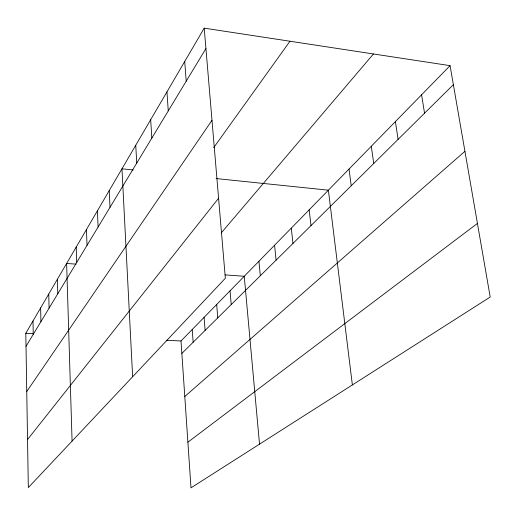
<?xml version="1.0" encoding="UTF-8"?>
<svg xmlns="http://www.w3.org/2000/svg" width="516" height="516" viewBox="0 0 516 516"><rect width="100%" height="100%" fill="white"/><g stroke="black" fill="none" stroke-linecap="round" stroke-linejoin="round"><path stroke-width="0.77" d="M204.207 28.148L225.344 278.234L28.328 487.575L25.8 333.284L204.207 28.148L450.075 65.655L490.2 297.035L190.997 487.852L181.013 340.973L450.075 65.655M26.013 346.333L205.936 48.556M26.755 391.521L211.999 120.286M213.682 147.66L289.979 41.228M27.542 439.522L218.584 198.26M221.216 232.98L373.442 53.961M181.858 353.421L453.37 84.669M184.786 396.501L464.929 151.298M187.895 442.186L477.435 223.415M25.8 333.284L33.65 333.671M166.745 340.263L181.013 340.973M76.084 264.14L66.622 263.463L72.079 441.09M225.092 274.886L244.249 276.266L259.522 444.153M133.186 169.964L121.969 168.803L132.638 376.745M216.081 178.549L328.376 190.185L352.37 384.942M421.572 94.821L424.539 113.21M395.404 121.595L398.081 139.397M371.301 146.26L373.726 163.507M349.022 169.055L351.222 185.779M309.174 209.825L311 225.589M291.288 228.13L292.953 243.455M274.577 245.235L276.099 260.135M258.929 261.244L260.328 275.75M230.039 290.805L231.22 304.563M216.681 304.472L217.765 317.875M184.715 61.488L186.218 81.193M204.104 317.346L205.097 330.414M192.229 329.492L193.152 342.243M166.945 91.88L168.255 110.914M150.678 119.699L151.833 138.101M135.74 145.248L136.753 163.062M109.237 190.585L110.011 207.309M97.421 210.786L98.105 227.021M86.436 229.575L87.036 245.339M76.194 247.087L76.723 262.412M57.392 279.246L57.792 293.739M48.749 294.036L49.091 308.136M40.629 307.917L40.925 321.649M32.998 320.978L33.25 334.362"/></g></svg>
